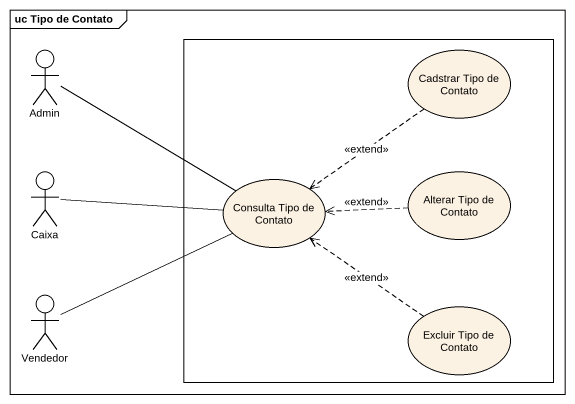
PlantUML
@startuml
mainframe uc Tipo de Contato
actor Admin
rectangle " " as rectangle1 {
  usecase "Cadstrar Tipo de Contato" as Cadstrar_Tipo_de_Contato
  usecase "Consulta Tipo de Contato" as Consulta_Tipo_de_Contato
  usecase "Alterar Tipo de Contato" as Alterar_Tipo_de_Contato
  usecase "Excluir Tipo de Contato" as Excluir_Tipo_de_Contato
}
actor Caixa
actor Vendedor
Admin -right- Consulta_Tipo_de_Contato
Cadstrar_Tipo_de_Contato ..> Consulta_Tipo_de_Contato : <<extend>>
Caixa -right- Consulta_Tipo_de_Contato
Alterar_Tipo_de_Contato .left.> Consulta_Tipo_de_Contato : <<extend>>
Vendedor -right- Consulta_Tipo_de_Contato
Excluir_Tipo_de_Contato .up.> Consulta_Tipo_de_Contato : <<extend>>
@enduml
